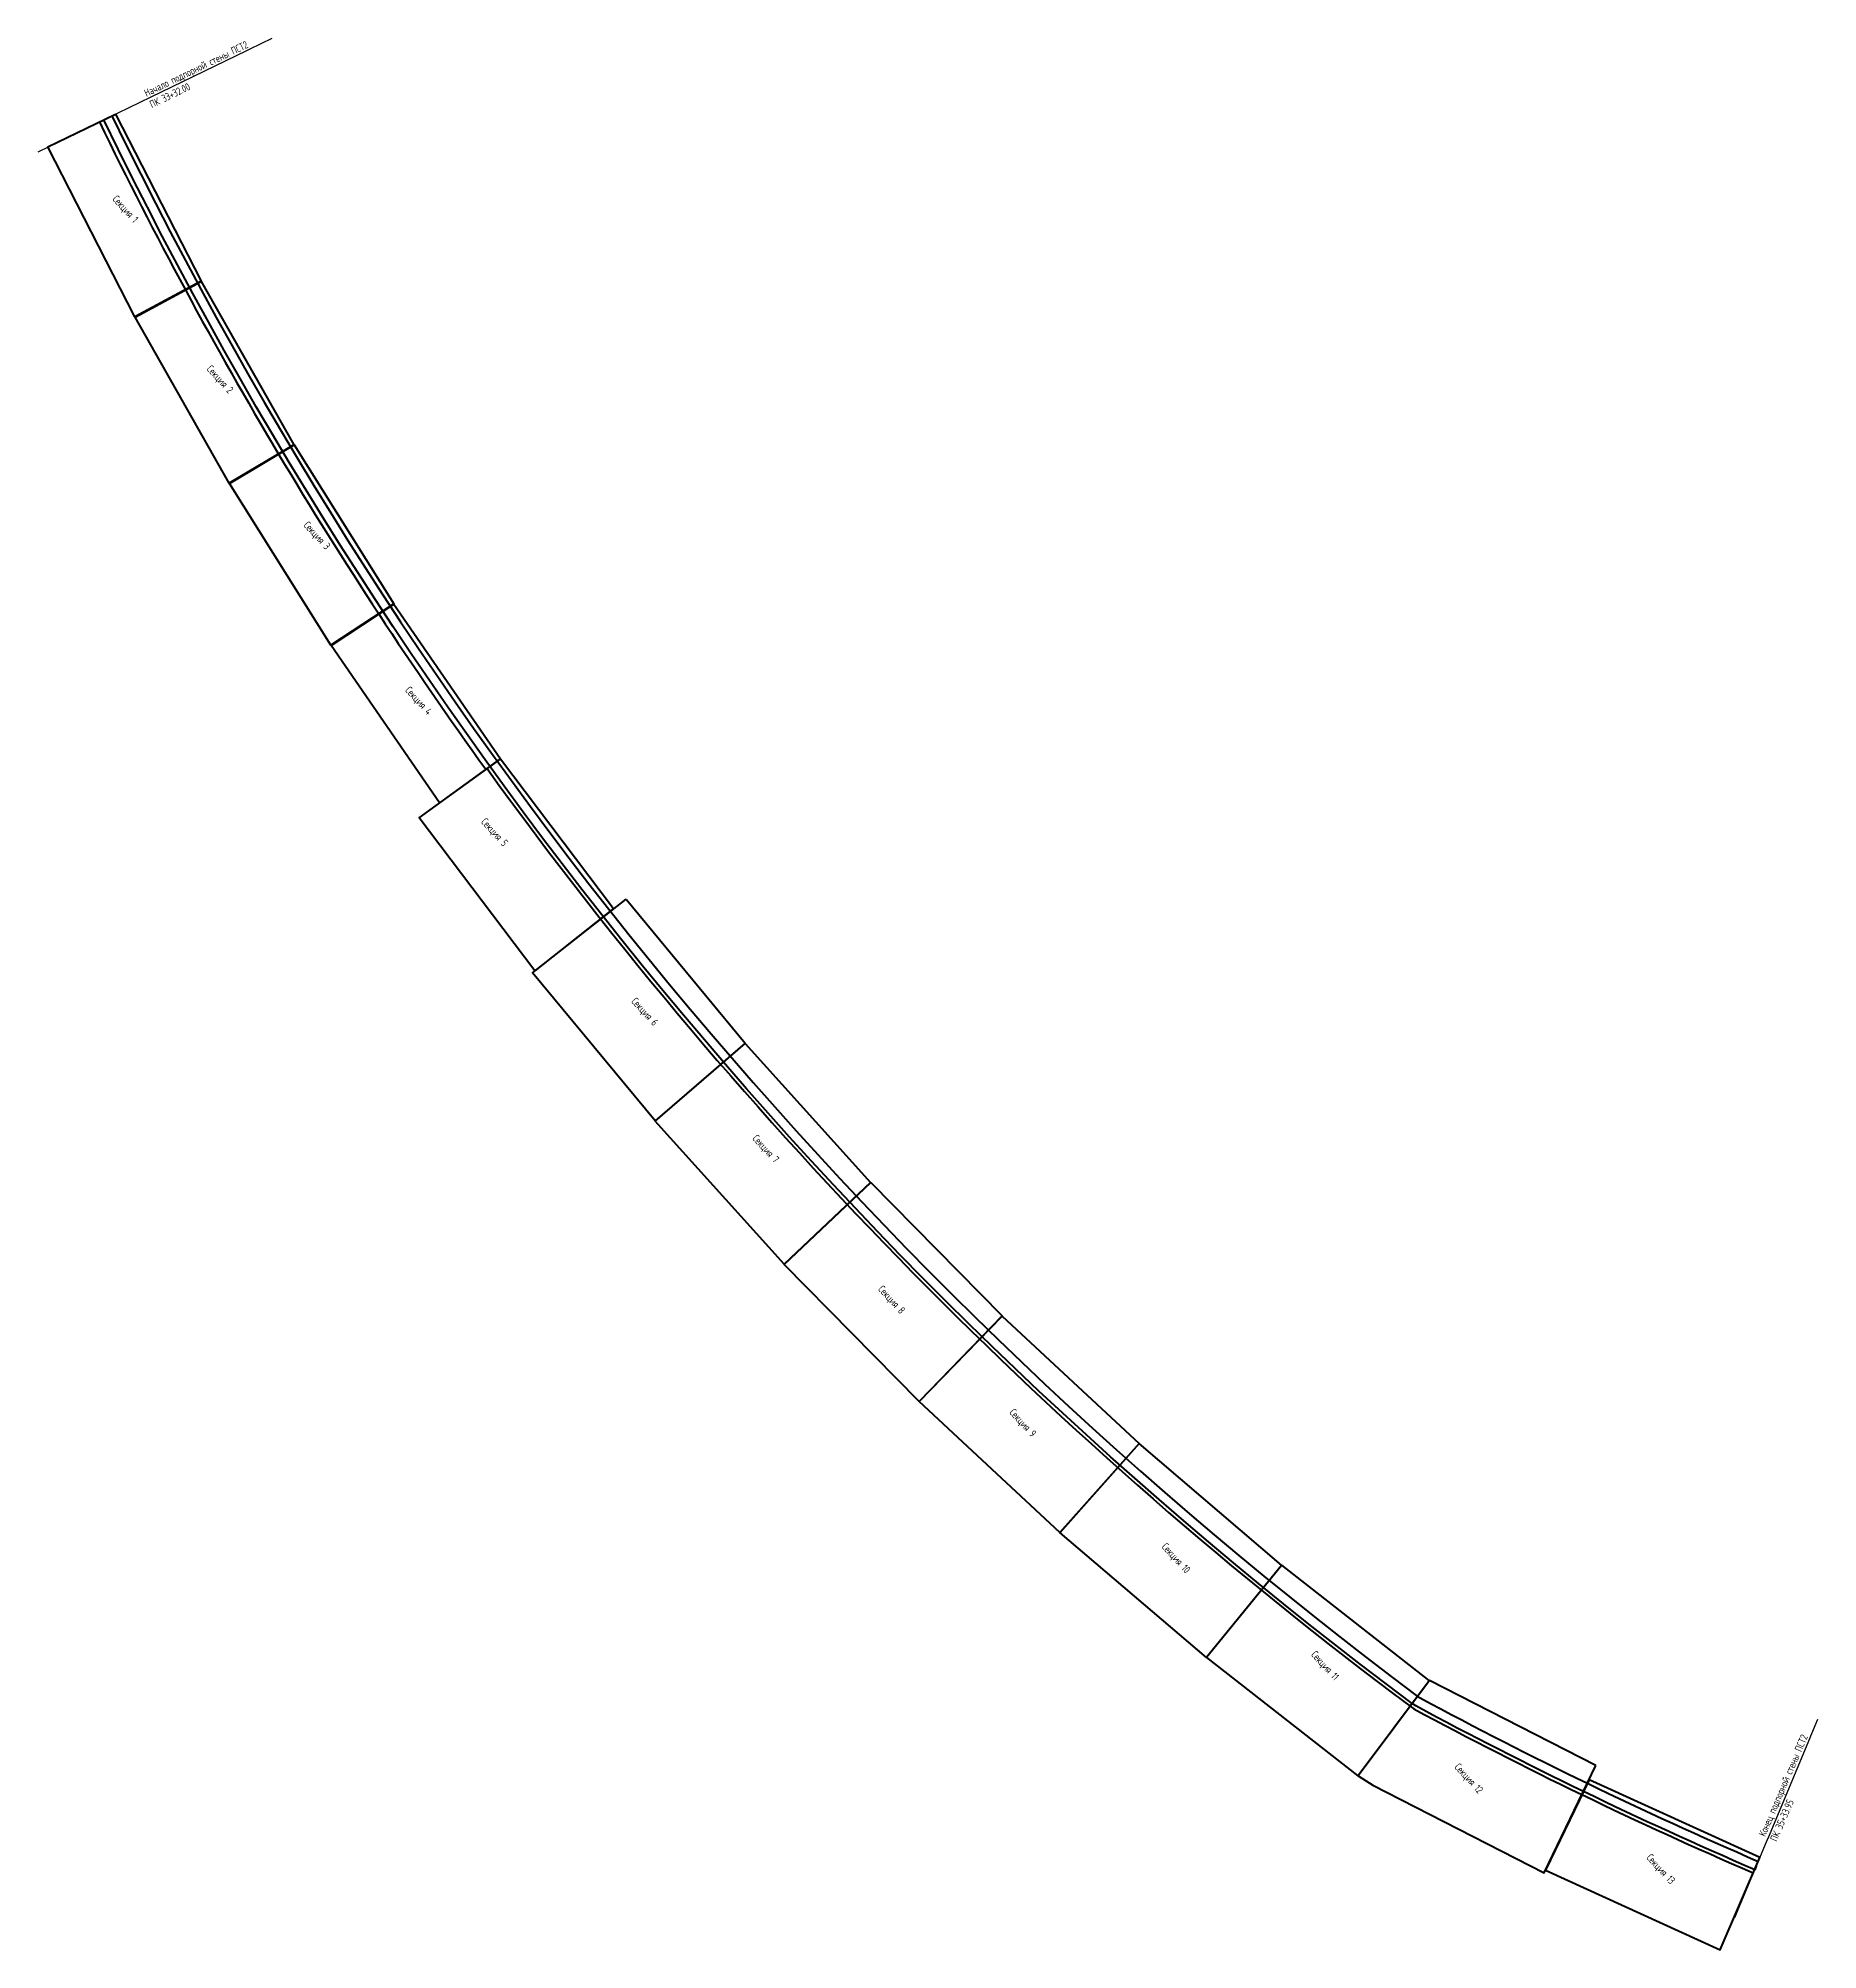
# Model space of a CAD drawing. Extents: x 12615 to 12757, y 7791 to 7944.
import ezdxf

# ---------------------------------------------------------------- set-up
doc = ezdxf.new("R2010")
doc.units = 0
doc.linetypes.add('CENTER2', pattern=[28.575, 19.05, -3.175, 3.175, -3.175])
doc.layers.add('Contur', color=40, linetype='Continuous', lineweight=40)
doc.layers.add('Osi', color=3, linetype='CENTER2')
doc.layers.add('Text', color=7, linetype='Continuous')
doc.styles.add('RS0.7', font='romans.shx', dxfattribs={"width": 0.7})

msp = doc.modelspace()

# ---------------------------------------------------------------- linework, layer by layer
at = {"layer": 'Contur', "color": 1}
msp.add_lwpolyline([(12619.89, 7937.08, 0.043521), (12650.71, 7885.48, 0.043521)], format="xyb", dxfattribs=at)
for points in [[(12628.01, 7924.37), (12635.4, 7911.35), (12630.25, 7908.28), (12622.73, 7921.52)], [(12635.41, 7911.34), (12643.37, 7898.66), (12638.35, 7895.36), (12630.26, 7908.26)], [(12643.38, 7898.64), (12651.87, 7886.32), (12647.01, 7882.81), (12638.36, 7895.34)], [(12651.88, 7886.3), (12660.9, 7874.37), (12654.62, 7869.41), (12645.4, 7881.62)], [(12661.89, 7875.13), (12671.39, 7863.64), (12664.2, 7857.44), (12654.44, 7869.24)], [(12671.4, 7863.63), (12681.4, 7852.54), (12674.49, 7846.03), (12664.21, 7857.42)], [(12681.42, 7852.53), (12691.88, 7841.9), (12685.26, 7835.09), (12674.5, 7846.01)], [(12691.89, 7841.89), (12702.81, 7831.73), (12696.49, 7824.64), (12685.27, 7835.08)], [(12714.17, 7822.04), (12702.82, 7831.72), (12696.5, 7824.62), (12708.16, 7814.68)], [(12708.18, 7814.67), (12720.26, 7805.24), (12725.94, 7812.85), (12714.18, 7822.03)], [(12739.24, 7806.06), (12725.96, 7812.84), (12720.28, 7805.23), (12721.46, 7804.48), (12735.11, 7797.51)]]:
    msp.add_lwpolyline(points, close=True, dxfattribs=at)
at = {"layer": 'Osi', "color": 1}
msp.add_line((12615.01, 7934.71), (12620.26, 7937.26), dxfattribs=at)

# ---------------------------------------------------------------- texts
at = {"layer": 'Text', "color": 1, "style": 'RS0.7', "width": 0.7}
for s, p in [('Секция 1', (12620.88, 7930.89)), ('Секция 2', (12628.4, 7917.35)), ('Секция 3', (12636.13, 7904.9)), ('Секция 4', (12644.23, 7891.74)), ('Секция 5', (12650.29, 7881.25)), ('Секция 6', (12662.27, 7866.94)), ('Секция 7', (12671.93, 7856.01)), ('Секция 8', (12681.95, 7843.99)), ('Секция 9', (12692.42, 7834.17)), ('Секция 10', (12704.57, 7823.46)), ('Секция 11', (12716.49, 7814.86)), ('Секция 12', (12727.92, 7805.9)), ('Секция 13', (12743.23, 7798.68))]:
    msp.add_text(s, height=0.6, rotation=312.3832, dxfattribs=at).set_placement(p)
at = {"layer": 'Text', "color": 1, "char_height": 0.6, "attachment_point": 1, "style": 'RS0.7', "bg_fill": 3, "box_fill_scale": 1.05, "bg_fill_color": 256, "bg_fill_transparency": 0}
for s, insert, rotation in [('Начало подпорной стены ПСТ2\\PПК 33+32.00', (12623.38, 7939.61), 25.8644), ('Конец подпорной стены ПСТ2\\PПК 35+33.95', (12752.19, 7800.58), 66.9076)]:
    msp.add_mtext(s, dxfattribs=dict(at, insert=insert, rotation=rotation))

# ---------------------------------------------------------------- next in the draw order: linework, layer by layer
at = {"layer": 'Contur', "color": 1}
for points in [[(12621.18, 7937.71), (12628, 7924.38), (12622.72, 7921.54), (12615.78, 7935.09)], [(12752.32, 7798.72), (12738.71, 7804.93), (12735.23, 7797.73), (12749.16, 7791.37)]]:
    msp.add_lwpolyline(points, close=True, dxfattribs=at)
for points in [[(12752.02, 7798.03, 0.000008), (12752.03, 7798.03), (12751.91, 7797.75, -0.021738), (12724.87, 7810.81), (12724.58, 7811, -0.120215), (12620.24, 7937.25), (12620.26, 7937.26)], [(12620.89, 7937.57, 0.120195), (12724.99, 7811.6), (12725.23, 7811.45, 0.021723), (12752.19, 7798.42, 0.021723)], [(12650.81, 7885.53, 0.076286), (12724.42, 7810.78), (12724.72, 7810.58, 0.021751), (12751.79, 7797.5, 0.021751)]]:
    msp.add_lwpolyline(points, format="xyb", dxfattribs=at)
at = {"layer": 'Osi', "color": 1}
msp.add_line((12620.51, 7937.38), (12633.66, 7943.76), dxfattribs=at)
msp.add_lwpolyline([(12750.33, 7793.95), (12756.94, 7809.76)], dxfattribs=at)

doc.saveas('drawing.dxf')
